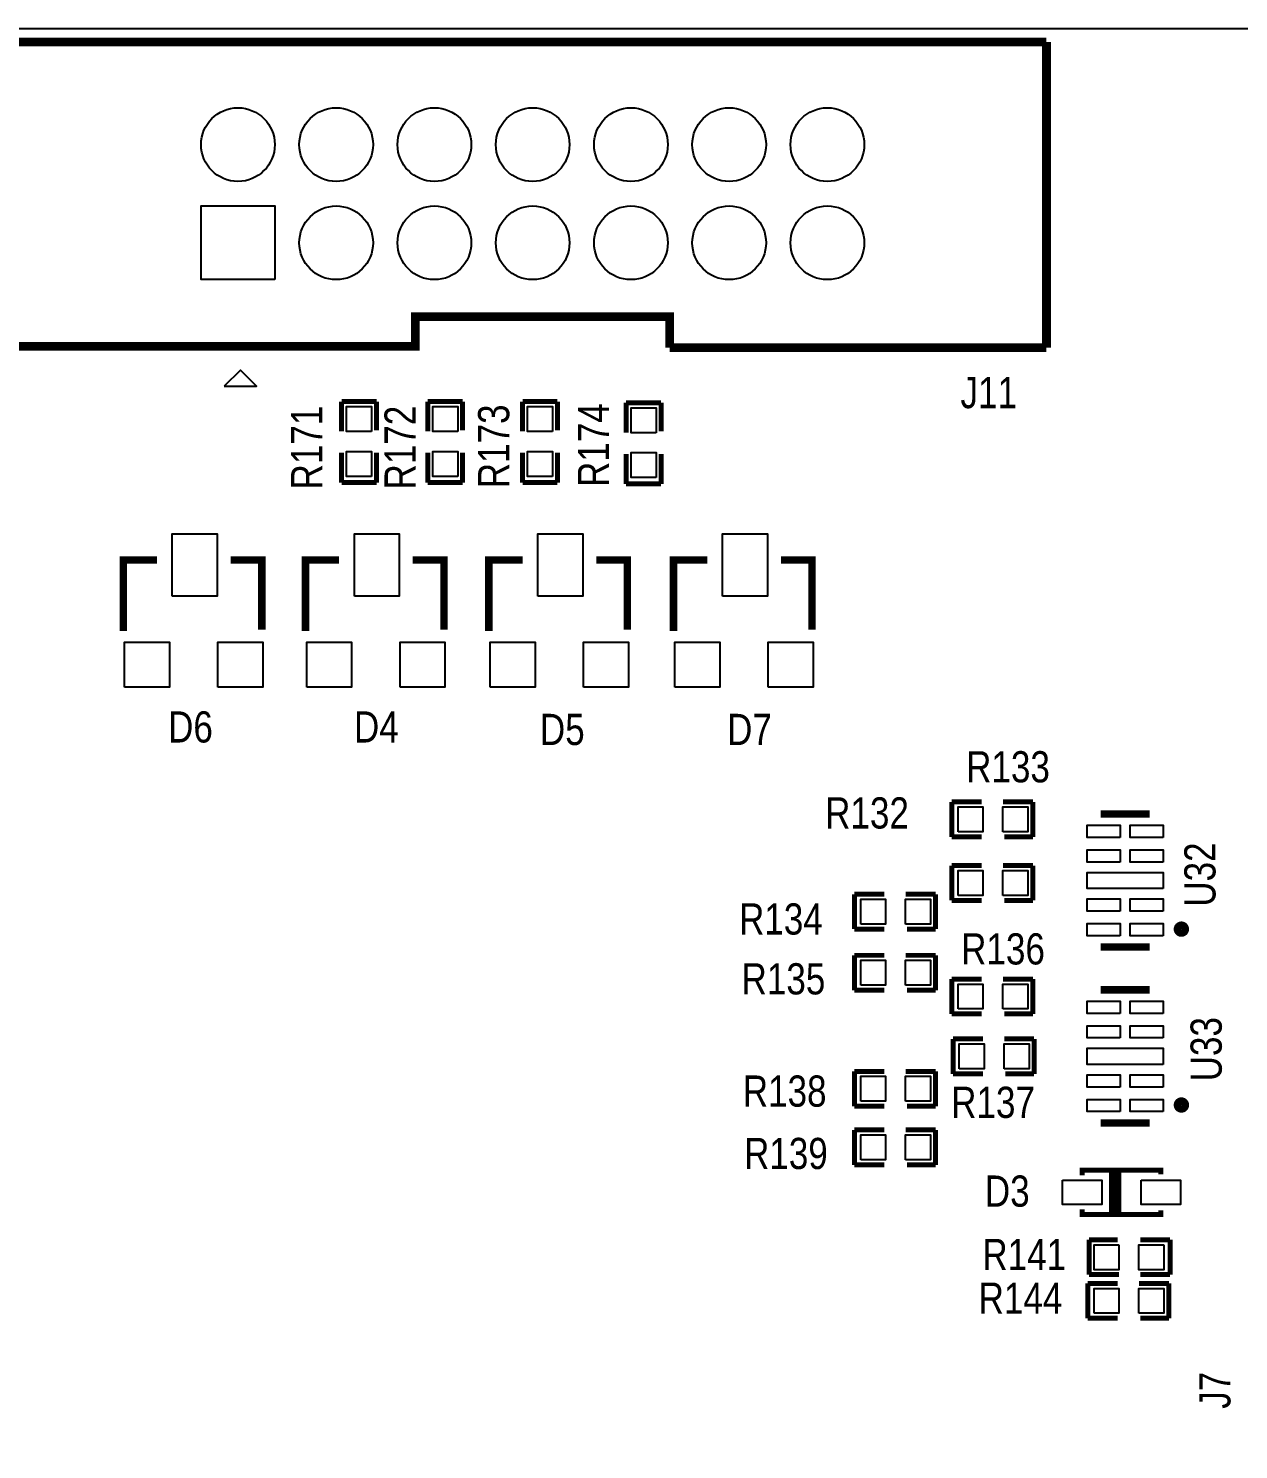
# Model space of a CAD drawing. Extents: x -16 to 114, y 9 to 99.
# Drawn here: x 76.76 to 101.39, y 70.25 to 99.19 of the extents above; entities that cross this region are included whole.
import ezdxf

# ---------------------------------------------------------------- set-up
doc = ezdxf.new("R2010")
doc.units = 0
for name, color, linetype in [('BG_OUTLINE', 7, 'CONTINUOUS'), ('PG_SILKSCREEN_TOP', 120, 'CONTINUOUS'), ('PIN_TOP', 92, 'CONTINUOUS'), ('RD_SILKSCREEN_TOP', 1, 'CONTINUOUS')]:
    doc.layers.add(name, color=color, linetype=linetype)

msp = doc.modelspace()

# ---------------------------------------------------------------- linework, layer by layer
at = {"layer": 'BG_OUTLINE'}
msp.add_lwpolyline([(-13.1341, 99.1898), (110.731, 99.1898, -0.414216), (113.7971, 96.1238), (113.7999, 12.1768), (113.7971, 12.2634, -0.414229), (110.731, 9.1973), (-13.2283, 9.1973), (-13.1267, 9.205, -0.414216), (-16.1928, 12.271), (-16.2001, 96.1238, -0.414209)], format="xyb", close=True, dxfattribs=at)
at = {"layer": 'PG_SILKSCREEN_TOP'}
for points, const_width in [([(76.4004, 98.9132), (97.4824, 98.9132)], 0.1778), ([(97.4824, 98.9132), (97.4824, 92.6902)], 0.1778), ([(84.63, 92.7156), (84.6328, 92.7156), (84.6328, 93.3196), (89.8116, 93.3196), (89.8116, 92.6902)], 0.1778), ([(84.63, 92.7156), (76.4004, 92.7156)], 0.1778), ([(97.4824, 92.6902), (89.8116, 92.6902)], 0.1778), ([(83.1342, 91.5924), (83.8454, 91.5924)], 0.1016), ([(83.1342, 90.9828), (83.1342, 91.5924)], 0.1016), ([(83.8454, 91.5924), (83.8454, 91.0082)], 0.1016), ([(84.8868, 91.5924), (85.598, 91.5924)], 0.1016), ([(84.8868, 90.9828), (84.8868, 91.5924)], 0.1016), ([(85.598, 91.5924), (85.598, 91.0082)], 0.1016), ([(86.8172, 91.5924), (87.5284, 91.5924)], 0.1016), ([(86.8172, 90.9828), (86.8172, 91.5924)], 0.1016), ([(87.5284, 91.5924), (87.5284, 91.0082)], 0.1016), ([(88.9254, 91.567), (89.6366, 91.567)], 0.1016), ([(88.9254, 90.9574), (88.9254, 91.567)], 0.1016), ([(89.6366, 91.567), (89.6366, 90.9828)], 0.1016), ([(83.1342, 89.9414), (83.1342, 90.551)], 0.1016), ([(83.8454, 89.9414), (83.8454, 90.551)], 0.1016), ([(84.8868, 89.9414), (84.8868, 90.551)], 0.1016), ([(85.598, 89.9414), (85.598, 90.551)], 0.1016), ([(86.8172, 89.9414), (86.8172, 90.551)], 0.1016), ([(87.5284, 89.9414), (87.5284, 90.551)], 0.1016), ([(88.9254, 89.916), (88.9254, 90.5256)], 0.1016), ([(89.6366, 89.916), (89.6366, 90.5256)], 0.1016), ([(83.1342, 89.9414), (83.8454, 89.9414)], 0.1016), ([(84.8868, 89.9414), (85.598, 89.9414)], 0.1016), ([(86.8172, 89.9414), (87.5284, 89.9414)], 0.1016), ([(88.9254, 89.916), (89.6366, 89.916)], 0.1016), ([(79.375, 88.3666), (78.6892, 88.3666), (78.6892, 86.9188)], 0.1524), ([(80.8736, 88.3666), (81.5086, 88.3666), (81.5086, 86.9442)], 0.1524), ([(83.0834, 88.3666), (82.3976, 88.3666), (82.3976, 86.9188)], 0.1524), ([(84.582, 88.3666), (85.217, 88.3666), (85.217, 86.9442)], 0.1524), ([(86.8172, 88.3666), (86.1314, 88.3666), (86.1314, 86.9188)], 0.1524), ([(88.3158, 88.3666), (88.9508, 88.3666), (88.9508, 86.9442)], 0.1524), ([(90.5764, 88.3666), (89.8906, 88.3666), (89.8906, 86.9188)], 0.1524), ([(92.075, 88.3666), (92.71, 88.3666), (92.71, 86.9442)], 0.1524), ([(95.5548, 83.439), (95.5548, 82.7278)], 0.1016), ([(95.5548, 83.439), (96.1644, 83.439)], 0.1016), ([(96.5962, 83.439), (97.2058, 83.439)], 0.1016), ([(97.2058, 83.439), (97.2058, 82.7278)], 0.1016), ([(98.5853, 83.1944), (99.5855, 83.1944)], 0.1524), ([(95.5548, 82.7278), (96.1644, 82.7278)], 0.1016), ([(97.2058, 82.7278), (96.6216, 82.7278)], 0.1016), ([(95.5548, 82.1436), (95.5548, 81.4324)], 0.1016), ([(95.5548, 82.1436), (96.1644, 82.1436)], 0.1016), ([(96.5962, 82.1436), (97.2058, 82.1436)], 0.1016), ([(97.2058, 82.1436), (97.2058, 81.4324)], 0.1016), ([(93.5736, 81.5594), (93.5736, 80.8482)], 0.1016), ([(93.5736, 81.5594), (94.1832, 81.5594)], 0.1016), ([(94.615, 81.5594), (95.2246, 81.5594)], 0.1016), ([(95.2246, 81.5594), (95.2246, 80.8482)], 0.1016), ([(95.5548, 81.4324), (96.1644, 81.4324)], 0.1016), ([(97.2058, 81.4324), (96.6216, 81.4324)], 0.1016), ([(93.5736, 80.8482), (94.1832, 80.8482)], 0.1016), ([(95.2246, 80.8482), (94.6404, 80.8482)], 0.1016), ([(99.5855, 80.4832), (98.5853, 80.4832)], 0.1524), ([(93.5736, 80.3148), (93.5736, 79.6036)], 0.1016), ([(93.5736, 80.3148), (94.1832, 80.3148)], 0.1016), ([(94.615, 80.3148), (95.2246, 80.3148)], 0.1016), ([(95.2246, 80.3148), (95.2246, 79.6036)], 0.1016), ([(95.5548, 79.8322), (95.5548, 79.121)], 0.1016), ([(95.5548, 79.8322), (96.1644, 79.8322)], 0.1016), ([(96.5962, 79.8322), (97.2058, 79.8322)], 0.1016), ([(97.2058, 79.8322), (97.2058, 79.121)], 0.1016), ([(93.5736, 79.6036), (94.1832, 79.6036)], 0.1016), ([(95.2246, 79.6036), (94.6404, 79.6036)], 0.1016), ([(98.5853, 79.613), (99.5855, 79.613)], 0.1524), ([(95.5548, 79.121), (96.1644, 79.121)], 0.1016), ([(97.2058, 79.121), (96.6216, 79.121)], 0.1016), ([(95.5802, 78.613), (95.5802, 77.9018)], 0.1016), ([(95.5802, 78.613), (96.1898, 78.613)], 0.1016), ([(96.6216, 78.613), (97.2312, 78.613)], 0.1016), ([(97.2312, 78.613), (97.2312, 77.9018)], 0.1016), ([(93.5736, 77.9526), (93.5736, 77.2414)], 0.1016), ([(93.5736, 77.9526), (94.1832, 77.9526)], 0.1016), ([(94.615, 77.9526), (95.2246, 77.9526)], 0.1016), ([(95.2246, 77.9526), (95.2246, 77.2414)], 0.1016), ([(95.5802, 77.9018), (96.1898, 77.9018)], 0.1016), ([(97.2312, 77.9018), (96.647, 77.9018)], 0.1016), ([(93.5736, 77.2414), (94.1832, 77.2414)], 0.1016), ([(95.2246, 77.2414), (94.6404, 77.2414)], 0.1016), ([(93.5736, 76.7588), (93.5736, 76.0476)], 0.1016), ([(93.5736, 76.7588), (94.1832, 76.7588)], 0.1016), ([(94.615, 76.7588), (95.2246, 76.7588)], 0.1016), ([(95.2246, 76.7588), (95.2246, 76.0476)], 0.1016), ([(99.5855, 76.9018), (98.5853, 76.9018)], 0.1524), ([(93.5736, 76.0476), (94.1832, 76.0476)], 0.1016), ([(95.2246, 76.0476), (94.6404, 76.0476)], 0.1016), ([(99.8092, 75.857), (99.8092, 75.9388), (98.2092, 75.9388), (98.2092, 75.8316)], 0.1), ([(98.806, 75.9206), (98.806, 75.057)], 0.1), ([(98.8822, 75.9206), (98.8822, 75.057)], 0.1), ([(98.9584, 75.9206), (98.9584, 75.057)], 0.1), ([(99.8092, 75.1206), (99.8092, 75.0388), (98.2092, 75.0388), (98.2092, 75.146)], 0.1), ([(98.3488, 74.5236), (98.933, 74.5236)], 0.1016), ([(98.3488, 73.8124), (98.3488, 74.5236)], 0.1016), ([(99.9998, 74.5236), (99.3902, 74.5236)], 0.1016), ([(99.9998, 73.8124), (99.9998, 74.5236)], 0.1016), ([(98.9584, 73.8124), (98.3488, 73.8124)], 0.1016), ([(99.9998, 73.8124), (99.3902, 73.8124)], 0.1016), ([(98.3234, 73.6346), (98.3234, 72.9234)], 0.1016), ([(98.3234, 73.6346), (98.933, 73.6346)], 0.1016), ([(99.3648, 73.6346), (99.9744, 73.6346)], 0.1016), ([(99.9744, 73.6346), (99.9744, 72.9234)], 0.1016), ([(98.3234, 72.9234), (98.933, 72.9234)], 0.1016), ([(99.9744, 72.9234), (99.3902, 72.9234)], 0.1016)]:
    msp.add_lwpolyline(points, dxfattribs=dict(at, const_width=const_width))
msp.add_lwpolyline([(80.7438, 91.9028), (81.4042, 91.9028), (81.074, 92.233)], close=True, dxfattribs=at)
at = {"layer": 'PG_SILKSCREEN_TOP', "const_width": 0.1524}
for points in [[(100.3087, 80.8482, 1), (100.1481, 80.8482, 1), (100.3087, 80.8482)], [(100.3087, 77.2668, 1), (100.1481, 77.2668, 1), (100.3087, 77.2668)]]:
    msp.add_lwpolyline(points, format="xyb", dxfattribs=at)
at = {"layer": 'PIN_TOP'}
for points in [[(81.7733, 94.0738), (80.2732, 94.0738), (80.2732, 95.5738), (81.7733, 95.5738)], [(83.7438, 90.9828), (83.2358, 90.9828), (83.2358, 91.4908), (83.7438, 91.4908)], [(85.4964, 90.9828), (84.9884, 90.9828), (84.9884, 91.4908), (85.4964, 91.4908)], [(87.4268, 90.9828), (86.9188, 90.9828), (86.9188, 91.4908), (87.4268, 91.4908)], [(89.535, 90.9574), (89.027, 90.9574), (89.027, 91.4654), (89.535, 91.4654)], [(83.7438, 90.0684), (83.2358, 90.0684), (83.2358, 90.5764), (83.7438, 90.5764)], [(85.4964, 90.0684), (84.9884, 90.0684), (84.9884, 90.5764), (85.4964, 90.5764)], [(87.4268, 90.0684), (86.9188, 90.0684), (86.9188, 90.5764), (87.4268, 90.5764)], [(89.535, 90.043), (89.027, 90.043), (89.027, 90.551), (89.535, 90.551)], [(79.6846, 87.628), (79.6846, 88.898), (80.599, 88.898), (80.599, 87.628)], [(83.393, 87.628), (83.393, 88.898), (84.3074, 88.898), (84.3074, 87.628)], [(87.1268, 87.628), (87.1268, 88.898), (88.0412, 88.898), (88.0412, 87.628)], [(90.886, 87.628), (90.886, 88.898), (91.8004, 88.898), (91.8004, 87.628)], [(78.7146, 85.7758), (78.7146, 86.6902), (79.629, 86.6902), (79.629, 85.7758)], [(80.6145, 85.7758), (80.6145, 86.6902), (81.5289, 86.6902), (81.5289, 85.7758)], [(82.423, 85.7758), (82.423, 86.6902), (83.3374, 86.6902), (83.3374, 85.7758)], [(84.3229, 85.7758), (84.3229, 86.6902), (85.2373, 86.6902), (85.2373, 85.7758)], [(86.1568, 85.7758), (86.1568, 86.6902), (87.0712, 86.6902), (87.0712, 85.7758)], [(88.0567, 85.7758), (88.0567, 86.6902), (88.9711, 86.6902), (88.9711, 85.7758)], [(89.916, 85.7758), (89.916, 86.6902), (90.8304, 86.6902), (90.8304, 85.7758)], [(91.8159, 85.7758), (91.8159, 86.6902), (92.7303, 86.6902), (92.7303, 85.7758)], [(95.6818, 82.8294), (95.6818, 83.3374), (96.1898, 83.3374), (96.1898, 82.8294)], [(96.5962, 82.8294), (96.5962, 83.3374), (97.1042, 83.3374), (97.1042, 82.8294)], [(98.9856, 82.7138), (98.3105, 82.7138), (98.3105, 82.9638), (98.9856, 82.9638)], [(99.8603, 82.7138), (99.1852, 82.7138), (99.1852, 82.9638), (99.8603, 82.9638)], [(98.9856, 82.2139), (98.3105, 82.2139), (98.3105, 82.4638), (98.9856, 82.4638)], [(99.8603, 82.2139), (99.1852, 82.2139), (99.1852, 82.4638), (99.8603, 82.4638)], [(95.6818, 81.534), (95.6818, 82.042), (96.1898, 82.042), (96.1898, 81.534)], [(96.5962, 81.534), (96.5962, 82.042), (97.1042, 82.042), (97.1042, 81.534)], [(99.8601, 81.6737), (98.3107, 81.6737), (98.3107, 82.0039), (99.8601, 82.0039)], [(93.7006, 80.9498), (93.7006, 81.4578), (94.2086, 81.4578), (94.2086, 80.9498)], [(94.615, 80.9498), (94.615, 81.4578), (95.123, 81.4578), (95.123, 80.9498)], [(98.9856, 81.2138), (98.3105, 81.2138), (98.3105, 81.4637), (98.9856, 81.4637)], [(99.8603, 81.2138), (99.1852, 81.2138), (99.1852, 81.4637), (99.8603, 81.4637)], [(98.9856, 80.7138), (98.3105, 80.7138), (98.3105, 80.9638), (98.9856, 80.9638)], [(99.8603, 80.7138), (99.1852, 80.7138), (99.1852, 80.9638), (99.8603, 80.9638)], [(93.7006, 79.7052), (93.7006, 80.2132), (94.2086, 80.2132), (94.2086, 79.7052)], [(94.615, 79.7052), (94.615, 80.2132), (95.123, 80.2132), (95.123, 79.7052)], [(95.6818, 79.2226), (95.6818, 79.7306), (96.1898, 79.7306), (96.1898, 79.2226)], [(96.5962, 79.2226), (96.5962, 79.7306), (97.1042, 79.7306), (97.1042, 79.2226)], [(98.9856, 79.1325), (98.3105, 79.1325), (98.3105, 79.3824), (98.9856, 79.3824)], [(99.8603, 79.1325), (99.1852, 79.1325), (99.1852, 79.3824), (99.8603, 79.3824)], [(98.9856, 78.6325), (98.3105, 78.6325), (98.3105, 78.8825), (98.9856, 78.8825)], [(99.8603, 78.6325), (99.1852, 78.6325), (99.1852, 78.8825), (99.8603, 78.8825)], [(95.7072, 78.0034), (95.7072, 78.5114), (96.2152, 78.5114), (96.2152, 78.0034)], [(96.6216, 78.0034), (96.6216, 78.5114), (97.1296, 78.5114), (97.1296, 78.0034)], [(99.8601, 78.0923), (98.3107, 78.0923), (98.3107, 78.4225), (99.8601, 78.4225)], [(93.7006, 77.343), (93.7006, 77.851), (94.2086, 77.851), (94.2086, 77.343)], [(94.615, 77.343), (94.615, 77.851), (95.123, 77.851), (95.123, 77.343)], [(98.9856, 77.6324), (98.3105, 77.6324), (98.3105, 77.8822), (98.9856, 77.8822)], [(99.8603, 77.6324), (99.1852, 77.6324), (99.1852, 77.8822), (99.8603, 77.8822)], [(98.9856, 77.1325), (98.3105, 77.1325), (98.3105, 77.3824), (98.9856, 77.3824)], [(99.8603, 77.1325), (99.1852, 77.1325), (99.1852, 77.3824), (99.8603, 77.3824)], [(93.7006, 76.1492), (93.7006, 76.6572), (94.2086, 76.6572), (94.2086, 76.1492)], [(94.615, 76.1492), (94.615, 76.6572), (95.123, 76.6572), (95.123, 76.1492)], [(97.8092, 75.7388), (98.6093, 75.7388), (98.6093, 75.2387), (97.8092, 75.2387)], [(99.4091, 75.7388), (100.2092, 75.7388), (100.2092, 75.2387), (99.4091, 75.2387)], [(98.9584, 74.422), (98.9584, 73.914), (98.4504, 73.914), (98.4504, 74.422)], [(99.8728, 74.422), (99.8728, 73.914), (99.3648, 73.914), (99.3648, 74.422)], [(98.4504, 73.025), (98.4504, 73.533), (98.9584, 73.533), (98.9584, 73.025)], [(99.3648, 73.025), (99.3648, 73.533), (99.8728, 73.533), (99.8728, 73.025)]]:
    msp.add_lwpolyline(points, close=True, dxfattribs=at)
for centre in [(81.0232, 96.8238), (83.0232, 96.8238), (85.0232, 96.8238), (87.0232, 96.8238), (89.0232, 96.8238), (91.0232, 96.8238), (93.0232, 96.8238), (83.0232, 94.8238), (85.0232, 94.8238), (87.0232, 94.8238), (89.0232, 94.8238), (91.0232, 94.8238), (93.0232, 94.8238)]:
    msp.add_circle(centre, 0.75, dxfattribs=at)

# ---------------------------------------------------------------- texts
at = {"layer": 'RD_SILKSCREEN_TOP', "width": 0.84}
for s, p in [('J11', (95.7326, 91.4568)), ('D6', (79.6011, 84.6488)), ('D4', (83.3857, 84.6488)), ('D5', (87.1703, 84.598)), ('D7', (90.9803, 84.598)), ('R133', (95.8469, 83.837)), ('R132', (92.9767, 82.8972)), ('R134', (91.2241, 80.7382)), ('R136', (95.7453, 80.1286)), ('R135', (91.2749, 79.519)), ('R138', (91.3003, 77.233)), ('R137', (95.5421, 77.0044)), ('R139', (91.3257, 75.963)), ('D3', (96.2279, 75.1967)), ('R141', (96.1771, 73.9054)), ('R144', (96.1009, 73.0166))]:
    msp.add_text(s, height=0.635, dxfattribs=at).set_placement(p)
for s, p in [('R171', (82.7397, 89.8017)), ('R172', (84.6414, 89.8017)), ('R173', (86.5464, 89.8271)), ('R174', (88.5784, 89.8525)), ('U32', (100.9228, 81.3054)), ('U33', (101.0498, 77.7494)), ('J7', (101.2276, 71.0819))]:
    msp.add_text(s, height=0.635, rotation=90, dxfattribs=at).set_placement(p)

doc.saveas('drawing.dxf')
